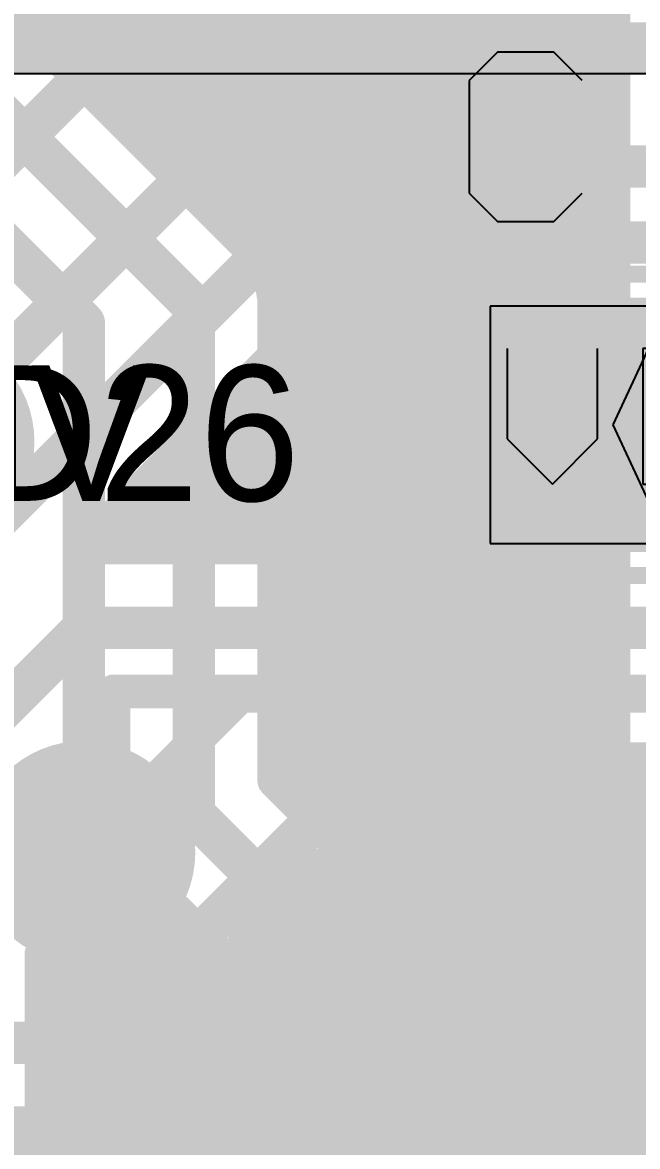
# Model space of a CAD drawing. Header units: millimetres. Extents: x 0.11 to 5.67, y 0.55 to 4.24.
# Drawn here: x 2.5261 to 2.6691, y 1.22 to 1.4813 of the extents above; entities that cross this region are included whole.
import ezdxf

# ---------------------------------------------------------------- set-up
doc = ezdxf.new("R2010")
doc.units = ezdxf.units.MM
doc.header["$MEASUREMENT"] = 0
for name, color, linetype in [('BottomLayer', 5, 'Continuous'), ('BottomOverlay', 54, 'Continuous'), ('InternalPlane1', 76, 'Continuous'), ('InternalPlane2', 16, 'Continuous'), ('Mechanical3', 76, 'Continuous'), ('MultiLayer', 9, 'Continuous'), ('TopLayer', 1, 'Continuous'), ('TopOverlay', 2, 'Continuous'), ('TopPaste', 8, 'Continuous'), ('TopSolder', 216, 'Continuous'), ('ViaHoleLayer', 16, 'Continuous')]:
    doc.layers.add(name, color=color, linetype=linetype)

# ---------------------------------------------------------------- blocks, each defined once
blk = doc.blocks.new('LED0805_7')
at = {"layer": 'Mechanical3'}
for p, q in [((-0.0561, 0.01771), (-0.0561, -0.00328)), ((-0.03511, -0.00328), (-0.03511, 0.01771)), ((-0.02462, 0.01771), (-0.02462, -0.01378)), ((-0.00887, 0.01771), (-0.02462, 0.01771)), ((-0.00363, 0.01246), (-0.00887, 0.01771)), ((0.01212, 0.01771), (0.00687, 0.01246)), ((0.02261, 0.01771), (0.01212, 0.01771)), ((0.02786, 0.01246), (0.02261, 0.01771)), ((0.05935, 0.01771), (0.04885, 0.01246)), ((-0.00363, -0.00853), (-0.00363, 0.01246)), ((0.02786, 0.00721), (0.02786, 0.01246)), ((0.04885, 0.01246), (0.03836, 0.00196)), ((0.00687, -0.01378), (0.02786, 0.00721)), ((0.03836, 0.00196), (0.03836, -0.00853)), ((0.0541, 0.00196), (0.03836, 0.00196)), ((0.05935, -0.00328), (0.0541, 0.00196)), ((-0.0561, -0.00328), (-0.04561, -0.01378)), ((-0.04561, -0.01378), (-0.03511, -0.00328)), ((0.05935, -0.00853), (0.05935, -0.00328)), ((-0.00887, -0.01378), (-0.00363, -0.00853)), ((0.03836, -0.00853), (0.0436, -0.01378)), ((0.0541, -0.01378), (0.05935, -0.00853)), ((-0.02462, -0.01378), (-0.00887, -0.01378)), ((0.02786, -0.01378), (0.00687, -0.01378)), ((0.0436, -0.01378), (0.0541, -0.01378))]:
    blk.add_line(p, q, dxfattribs=at)
at = {"layer": 'TopLayer'}
for points in [[(-0.06004, 0.02756), (-0.06004, -0.02756), (-0.0187, 0.02756), (-0.0187, -0.02756)], [(0.0561, -0.02756), (0.0561, 0.02756), (0.01476, -0.02756), (0.01476, 0.02756)]]:
    blk.add_solid(points, dxfattribs=at)
at = {"layer": 'TopOverlay'}
for points, const_width in [([(-0.07594, -0.03504), (-0.07594, 0.03508)], 0.00394), ([(-0.07594, 0.03504), (-0.06476, 0.03504)], 0.00394), ([(-0.06772, -0.03504), (-0.06772, 0.03504)], 0.00394), ([(-0.06772, 0.03504), (0.06378, 0.03504)], 0.00394), ([(0.06378, -0.03504), (0.06378, 0.03504)], 0.00394), ([(-0.01181, -0.01575), (-0.01181, 0.01575)], 0.005), ([(-0.01181, 0), (0.00787, 0.01575)], 0.005), ([(0.00787, -0.01575), (0.00787, 0.01575)], 0.005), ([(-0.01181, 0), (0.00787, -0.01575)], 0.005), ([(-0.07602, -0.03504), (-0.06394, -0.03504)], 0.00394), ([(-0.06772, -0.03504), (0.06378, -0.03504)], 0.00394)]:
    blk.add_lwpolyline(points, dxfattribs=dict(at, const_width=const_width))
for points, const_width in [([(-0.07693, 0.03508, 1), (-0.07496, 0.03508, 1)], 0.00197), ([(-0.07693, 0.03504, 1), (-0.07496, 0.03504, 1)], 0.00197), ([(-0.0687, 0.03504, 1), (-0.06673, 0.03504, 1)], 0.00197), ([(-0.0687, 0.03504, 1), (-0.06673, 0.03504, 1)], 0.00197), ([(-0.06575, 0.03504, 1), (-0.06378, 0.03504, 1)], 0.00197), ([(0.0628, 0.03504, 1), (0.06476, 0.03504, 1)], 0.00197), ([(0.0628, 0.03504, 1), (0.06476, 0.03504, 1)], 0.00197), ([(-0.01306, 0.01575, 1), (-0.01056, 0.01575, 1)], 0.0025), ([(0.00662, 0.01575, 1), (0.00912, 0.01575, 1)], 0.0025), ([(0.00662, 0.01575, 1), (0.00912, 0.01575, 1)], 0.0025), ([(-0.01306, 0, 1), (-0.01056, 0, 1)], 0.0025), ([(-0.01306, 0, 1), (-0.01056, 0, 1)], 0.0025), ([(-0.01306, -0.01575, 1), (-0.01056, -0.01575, 1)], 0.0025), ([(0.00662, -0.01575, 1), (0.00912, -0.01575, 1)], 0.0025), ([(0.00662, -0.01575, 1), (0.00912, -0.01575, 1)], 0.0025), ([(-0.07701, -0.03504, 1), (-0.07504, -0.03504, 1)], 0.00197), ([(-0.07693, -0.03504, 1), (-0.07496, -0.03504, 1)], 0.00197), ([(-0.0687, -0.03504, 1), (-0.06673, -0.03504, 1)], 0.00197), ([(-0.0687, -0.03504, 1), (-0.06673, -0.03504, 1)], 0.00197), ([(-0.06492, -0.03504, 1), (-0.06295, -0.03504, 1)], 0.00197), ([(0.0628, -0.03504, 1), (0.06476, -0.03504, 1)], 0.00197), ([(0.0628, -0.03504, 1), (0.06476, -0.03504, 1)], 0.00197)]:
    blk.add_lwpolyline(points, format="xyb", close=True, dxfattribs=dict(at, const_width=const_width))
at = {"layer": 'TopPaste'}
for p, q in [((-0.06004, 0.02756), (-0.06004, -0.02756)), ((-0.0187, 0.02756), (-0.06004, 0.02756)), ((-0.0315, 0), (-0.0187, 0.02756)), ((0.0561, 0.02756), (0.01476, 0.02756)), ((0.01476, 0.02756), (0.02756, 0)), ((0.0561, -0.02756), (0.0561, 0.02756)), ((-0.0187, -0.02756), (-0.0315, 0)), ((0.02756, 0), (0.01476, -0.02756)), ((-0.06004, -0.02756), (-0.0187, -0.02756)), ((0.01476, -0.02756), (0.0561, -0.02756))]:
    blk.add_line(p, q, dxfattribs=at)
at = {"layer": 'TopSolder'}
for points in [[(-0.06201, 0.02953), (-0.06201, -0.02953), (-0.01673, 0.02953), (-0.01673, -0.02953)], [(0.05807, -0.02953), (0.05807, 0.02953), (0.0128, -0.02953), (0.0128, 0.02953)]]:
    blk.add_solid(points, dxfattribs=at)
blk = doc.blocks.new('SCVW06A25020_35')
at = {"layer": 'TopOverlay', "const_width": 0.00787}
for points in [[(-0.03469, 0.34685), (-0.03469, 0.48858)], [(-0.03469, 0.48858), (1.13461, 0.48858)]]:
    blk.add_lwpolyline(points, dxfattribs=at)
at = {"layer": 'TopOverlay', "const_width": 0.00394}
blk.add_lwpolyline([(-0.03665, 0.48858, 1), (-0.03272, 0.48858, 1)], format="xyb", close=True, dxfattribs=at)
blk.add_lwpolyline([(-0.03665, 0.48858, 1), (-0.03272, 0.48858, 1)], format="xyb", close=True, dxfattribs=at)

msp = doc.modelspace()

# ---------------------------------------------------------------- linework, layer by layer
at = {"layer": 'BottomLayer'}
for points, const_width in [([(2.66348, 1.30393), (2.66348, 1.49831)], 0.00787), ([(2.51519, 1.49255), (2.57917, 1.42858)], 0.00787), ([(2.50197, 1.47933), (2.56594, 1.41535)], 0.00984), ([(2.52842, 1.47933), (2.66348, 1.47933)], 0.00787), ([(2.53629, 1.47145), (2.66348, 1.47145)], 0.00787), ([(2.54417, 1.46358), (2.66348, 1.46358)], 0.00787), ([(2.49213, 1.45965), (2.54035, 1.41142)], 0.00984), ([(2.55204, 1.4557), (2.66348, 1.4557)], 0.00787), ([(2.55992, 1.44783), (2.66348, 1.44783)], 0.00787), ([(2.56779, 1.43996), (2.66348, 1.43996)], 0.00787), ([(2.57566, 1.43208), (2.66348, 1.43208)], 0.00787), ([(2.58242, 1.42421), (2.66348, 1.42421)], 0.00787), ([(2.56594, 1.29724), (2.56594, 1.41535)], 0.00984), ([(2.58462, 1.41633), (2.66348, 1.41633)], 0.00787), ([(2.58465, 1.30499), (2.58465, 1.41535)], 0.00787), ([(2.54035, 1.28839), (2.54035, 1.41142)], 0.00984), ([(2.58465, 1.40846), (2.66348, 1.40846)], 0.00787), ([(2.58465, 1.40059), (2.66348, 1.40059)], 0.00787), ([(2.58465, 1.39271), (2.66348, 1.39271)], 0.00787), ([(2.58465, 1.38484), (2.66348, 1.38484)], 0.00787), ([(2.58465, 1.37696), (2.66348, 1.37696)], 0.00787), ([(2.58465, 1.36909), (2.66348, 1.36909)], 0.00787), ([(2.58465, 1.36122), (2.66348, 1.36122)], 0.00787), ([(2.58465, 1.35334), (2.66348, 1.35334)], 0.00787), ([(2.58465, 1.34547), (2.66348, 1.34547)], 0.00787), ([(2.58465, 1.33759), (2.66348, 1.33759)], 0.00787), ([(2.58465, 1.32972), (2.66348, 1.32972)], 0.00787), ([(2.58465, 1.32185), (2.66348, 1.32185)], 0.00787), ([(2.58465, 1.31397), (2.66348, 1.31397)], 0.00787), ([(2.58465, 1.3061), (2.66348, 1.3061)], 0.00787), ([(2.58465, 1.30499), (2.60028, 1.28936)], 0.00787), ([(2.56594, 1.29724), (2.59941, 1.26378)], 0.00984), ([(2.59141, 1.29822), (2.65902, 1.29822)], 0.00787), ([(2.59929, 1.29035), (2.65608, 1.29035)], 0.00787), ([(2.61688, 1.28248), (2.65578, 1.28248)], 0.00787), ([(2.562, 1.27474), (2.57383, 1.26291)], 0.00787), ([(2.6226, 1.2746), (2.65803, 1.2746)], 0.00787), ([(2.55399, 1.26673), (2.57001, 1.26673)], 0.00787), ([(2.62483, 1.26673), (2.66377, 1.26673)], 0.00787), ([(2.53051, 1.17028), (2.53051, 1.26476)], 0.00787), ([(2.53051, 1.25885), (2.5743, 1.25885)], 0.00787), ([(2.62452, 1.25885), (2.7577, 1.25885)], 0.00787), ([(2.53051, 1.25098), (2.57725, 1.25098)], 0.00787), ([(2.62157, 1.25098), (2.74439, 1.25098)], 0.00787), ([(2.53051, 1.24311), (2.58433, 1.24311)], 0.00787), ([(2.61449, 1.24311), (2.73788, 1.24311)], 0.00787), ([(2.53051, 1.23523), (2.7342, 1.23523)], 0.00787), ([(2.53051, 1.22736), (2.69758, 1.22736)], 0.00787), ([(2.53051, 1.21948), (2.68852, 1.21948)], 0.00787)]:
    msp.add_lwpolyline(points, dxfattribs=dict(at, const_width=const_width))
for points, const_width in [([(2.52645, 1.47933, 1), (2.53039, 1.47933, 1)], 0.00394), ([(2.66151, 1.47933, 1), (2.66545, 1.47933, 1)], 0.00394), ([(2.53433, 1.47145, 1), (2.53826, 1.47145, 1)], 0.00394), ([(2.66151, 1.47145, 1), (2.66545, 1.47145, 1)], 0.00394), ([(2.5422, 1.46358, 1), (2.54614, 1.46358, 1)], 0.00394), ([(2.66151, 1.46358, 1), (2.66545, 1.46358, 1)], 0.00394), ([(2.55007, 1.4557, 1), (2.55401, 1.4557, 1)], 0.00394), ([(2.66151, 1.4557, 1), (2.66545, 1.4557, 1)], 0.00394), ([(2.55795, 1.44783, 1), (2.56188, 1.44783, 1)], 0.00394), ([(2.66151, 1.44783, 1), (2.66545, 1.44783, 1)], 0.00394), ([(2.56582, 1.43996, 1), (2.56976, 1.43996, 1)], 0.00394), ([(2.66151, 1.43996, 1), (2.66545, 1.43996, 1)], 0.00394), ([(2.5737, 1.43208, 1), (2.57763, 1.43208, 1)], 0.00394), ([(2.66151, 1.43208, 1), (2.66545, 1.43208, 1)], 0.00394), ([(2.5772, 1.42858, 1), (2.58114, 1.42858, 1)], 0.00394), ([(2.5772, 1.42858, 1), (2.58114, 1.42858, 1)], 0.00394), ([(2.5772, 1.42858, 1), (2.58114, 1.42858, 1)], 0.00394), ([(2.58045, 1.42421, 1), (2.58439, 1.42421, 1)], 0.00394), ([(2.66151, 1.42421, 1), (2.66545, 1.42421, 1)], 0.00394), ([(2.56348, 1.41535, 1), (2.56841, 1.41535, 1)], 0.00492), ([(2.56348, 1.41535, 1), (2.56841, 1.41535, 1)], 0.00492), ([(2.58265, 1.41633, 1), (2.58659, 1.41633, 1)], 0.00394), ([(2.58268, 1.41535, 1), (2.58661, 1.41535, 1)], 0.00394), ([(2.58268, 1.41535, 1), (2.58661, 1.41535, 1)], 0.00394), ([(2.58268, 1.41535, 1), (2.58661, 1.41535, 1)], 0.00394), ([(2.66151, 1.41633, 1), (2.66545, 1.41633, 1)], 0.00394), ([(2.53789, 1.41142, 1), (2.54281, 1.41142, 1)], 0.00492), ([(2.53789, 1.41142, 1), (2.54281, 1.41142, 1)], 0.00492), ([(2.58268, 1.40846, 1), (2.58661, 1.40846, 1)], 0.00394), ([(2.66151, 1.40846, 1), (2.66545, 1.40846, 1)], 0.00394), ([(2.58268, 1.40059, 1), (2.58661, 1.40059, 1)], 0.00394), ([(2.66151, 1.40059, 1), (2.66545, 1.40059, 1)], 0.00394), ([(2.60236, 1.38681, 1), (2.61417, 1.38681, 1)], 0.01181), ([(2.58268, 1.39271, 1), (2.58661, 1.39271, 1)], 0.00394), ([(2.66151, 1.39271, 1), (2.66545, 1.39271, 1)], 0.00394), ([(2.58268, 1.38484, 1), (2.58661, 1.38484, 1)], 0.00394), ([(2.66151, 1.38484, 1), (2.66545, 1.38484, 1)], 0.00394), ([(2.58268, 1.37696, 1), (2.58661, 1.37696, 1)], 0.00394), ([(2.66151, 1.37696, 1), (2.66545, 1.37696, 1)], 0.00394), ([(2.58268, 1.36909, 1), (2.58661, 1.36909, 1)], 0.00394), ([(2.66151, 1.36909, 1), (2.66545, 1.36909, 1)], 0.00394), ([(2.58268, 1.36122, 1), (2.58661, 1.36122, 1)], 0.00394), ([(2.66151, 1.36122, 1), (2.66545, 1.36122, 1)], 0.00394), ([(2.58268, 1.35334, 1), (2.58661, 1.35334, 1)], 0.00394), ([(2.66151, 1.35334, 1), (2.66545, 1.35334, 1)], 0.00394), ([(2.58268, 1.34547, 1), (2.58661, 1.34547, 1)], 0.00394), ([(2.66151, 1.34547, 1), (2.66545, 1.34547, 1)], 0.00394), ([(2.58268, 1.33759, 1), (2.58661, 1.33759, 1)], 0.00394), ([(2.66151, 1.33759, 1), (2.66545, 1.33759, 1)], 0.00394), ([(2.58268, 1.32972, 1), (2.58661, 1.32972, 1)], 0.00394), ([(2.66151, 1.32972, 1), (2.66545, 1.32972, 1)], 0.00394), ([(2.58268, 1.32185, 1), (2.58661, 1.32185, 1)], 0.00394), ([(2.66151, 1.32185, 1), (2.66545, 1.32185, 1)], 0.00394), ([(2.58268, 1.31397, 1), (2.58661, 1.31397, 1)], 0.00394), ([(2.66151, 1.31397, 1), (2.66545, 1.31397, 1)], 0.00394), ([(2.58268, 1.3061, 1), (2.58661, 1.3061, 1)], 0.00394), ([(2.66151, 1.3061, 1), (2.66545, 1.3061, 1)], 0.00394), ([(2.58268, 1.30499, 1), (2.58661, 1.30499, 1)], 0.00394), ([(2.58268, 1.30499, 1), (2.58661, 1.30499, 1)], 0.00394), ([(2.66151, 1.30393, 1), (2.66545, 1.30393, 1)], 0.00394), ([(2.66151, 1.30393, 1), (2.66545, 1.30393, 1)], 0.00394), ([(2.56348, 1.29724, 1), (2.56841, 1.29724, 1)], 0.00492), ([(2.56348, 1.29724, 1), (2.56841, 1.29724, 1)], 0.00492), ([(2.58944, 1.29822, 1), (2.59338, 1.29822, 1)], 0.00394), ([(2.65705, 1.29822, 1), (2.66098, 1.29822, 1)], 0.00394), ([(2.53445, 1.28839, 1), (2.54626, 1.28839, 1)], 0.01181), ([(2.59732, 1.29035, 1), (2.60125, 1.29035, 1)], 0.00394), ([(2.65411, 1.29035, 1), (2.65805, 1.29035, 1)], 0.00394), ([(2.53789, 1.28839, 1), (2.54281, 1.28839, 1)], 0.00492), ([(2.59831, 1.28936, 1), (2.60225, 1.28936, 1)], 0.00394), ([(2.59831, 1.28936, 1), (2.60225, 1.28936, 1)], 0.00394), ([(2.61491, 1.28248, 1), (2.61885, 1.28248, 1)], 0.00394), ([(2.65382, 1.28248, 1), (2.65775, 1.28248, 1)], 0.00394), ([(2.56003, 1.27474, 1), (2.56397, 1.27474, 1)], 0.00394), ([(2.56003, 1.27474, 1), (2.56397, 1.27474, 1)], 0.00394), ([(2.62063, 1.2746, 1), (2.62457, 1.2746, 1)], 0.00394), ([(2.65606, 1.2746, 1), (2.66, 1.2746, 1)], 0.00394), ([(2.5935, 1.26378, 1), (2.60531, 1.26378, 1)], 0.01181), ([(2.55202, 1.26673, 1), (2.55595, 1.26673, 1)], 0.00394), ([(2.56805, 1.26673, 1), (2.57198, 1.26673, 1)], 0.00394), ([(2.62286, 1.26673, 1), (2.6268, 1.26673, 1)], 0.00394), ([(2.6618, 1.26673, 1), (2.66574, 1.26673, 1)], 0.00394), ([(2.52854, 1.26476, 1), (2.53248, 1.26476, 1)], 0.00394), ([(2.52854, 1.26476, 1), (2.53248, 1.26476, 1)], 0.00394), ([(2.59695, 1.26378, 1), (2.60187, 1.26378, 1)], 0.00492), ([(2.62303, 1.26378, 1), (2.62697, 1.26378, 1)], 0.00394), ([(2.62303, 1.26378, 1), (2.62697, 1.26378, 1)], 0.00394), ([(2.57187, 1.26291, 1), (2.5758, 1.26291, 1)], 0.00394), ([(2.57187, 1.26291, 1), (2.5758, 1.26291, 1)], 0.00394), ([(2.52854, 1.25885, 1), (2.53248, 1.25885, 1)], 0.00394), ([(2.57233, 1.25885, 1), (2.57627, 1.25885, 1)], 0.00394), ([(2.62255, 1.25885, 1), (2.62649, 1.25885, 1)], 0.00394), ([(2.52854, 1.25098, 1), (2.53248, 1.25098, 1)], 0.00394), ([(2.57528, 1.25098, 1), (2.57922, 1.25098, 1)], 0.00394), ([(2.6196, 1.25098, 1), (2.62354, 1.25098, 1)], 0.00394), ([(2.52854, 1.24311, 1), (2.53248, 1.24311, 1)], 0.00394), ([(2.58236, 1.24311, 1), (2.5863, 1.24311, 1)], 0.00394), ([(2.61252, 1.24311, 1), (2.61646, 1.24311, 1)], 0.00394), ([(2.52854, 1.23523, 1), (2.53248, 1.23523, 1)], 0.00394), ([(2.52854, 1.22736, 1), (2.53248, 1.22736, 1)], 0.00394), ([(2.52854, 1.21948, 1), (2.53248, 1.21948, 1)], 0.00394)]:
    msp.add_lwpolyline(points, format="xyb", close=True, dxfattribs=dict(at, const_width=const_width))
at = {"layer": 'BottomLayer', "const_width": 0.00787}
for points in [[(2.57917, 1.42858, -0.198912), (2.58465, 1.41535)], [(2.57917, 1.42858, -0.198912), (2.58465, 1.41535)], [(2.70679, 1.28547, -1.513516), (2.66348, 1.30393)], [(2.60028, 1.28936, -0.404276), (2.625, 1.26378)], [(2.562, 1.27474, -0.365918), (2.53051, 1.26476)], [(2.625, 1.26378, -0.983119), (2.57383, 1.26291)]]:
    msp.add_lwpolyline(points, format="xyb", dxfattribs=at)
at = {"layer": 'InternalPlane1', "const_width": 0.02591}
for points in [[(2.49, 1.38386, 1), (2.51591, 1.38386, 1)], [(2.5274, 1.28839, 1), (2.55331, 1.28839, 1)], [(2.66825, 1.28547, 1), (2.69415, 1.28547, 1)], [(2.58646, 1.26378, 1), (2.61236, 1.26378, 1)]]:
    msp.add_lwpolyline(points, format="xyb", close=True, dxfattribs=at)
at = {"layer": 'InternalPlane2'}
msp.add_line((2.40748, 1.46944), (2.70571, 1.46944), dxfattribs=at)
at = {"layer": 'InternalPlane2', "const_width": 0.01181}
msp.add_lwpolyline([(2.40748, 1.47539), (2.70571, 1.47539)], dxfattribs=at)
at = {"layer": 'InternalPlane2', "const_width": 0.02591}
for points in [[(2.59531, 1.38681, 1), (2.62122, 1.38681, 1)], [(2.49, 1.38386, 1), (2.51591, 1.38386, 1)], [(2.5274, 1.28839, 1), (2.55331, 1.28839, 1)], [(2.66825, 1.28547, 1), (2.69415, 1.28547, 1)], [(2.58646, 1.26378, 1), (2.61236, 1.26378, 1)]]:
    msp.add_lwpolyline(points, format="xyb", close=True, dxfattribs=at)
at = {"layer": 'MultiLayer', "const_width": 0.01181}
for points in [[(2.60236, 1.38681, 1), (2.61417, 1.38681, 1)], [(2.53445, 1.28839, 1), (2.54626, 1.28839, 1)], [(2.5935, 1.26378, 1), (2.60531, 1.26378, 1)]]:
    msp.add_lwpolyline(points, format="xyb", close=True, dxfattribs=at)
at = {"layer": 'TopLayer'}
for points, const_width in [([(2.17664, 1.12984), (2.54089, 1.49409)], 0.00984), ([(2.18398, 1.11213), (2.54823, 1.47638)], 0.00984), ([(2.54823, 1.47638), (2.94927, 1.47638)], 0.00984), ([(2.50295, 1.38386), (2.56693, 1.44783)], 0.00984), ([(2.56693, 1.44783), (2.95669, 1.44783)], 0.00984), ([(2.36811, 1.21358), (2.58465, 1.43012)], 0.00984), ([(2.58465, 1.43012), (2.9626, 1.43012)], 0.00984), ([(2.54023, 1.35925), (2.59239, 1.41142)], 0.00787), ([(2.59239, 1.41142), (2.62303, 1.41142)], 0.00787), ([(2.62303, 1.35925), (2.62303, 1.41142)], 0.00787), ([(2.58943, 1.40846), (2.62303, 1.40846)], 0.00787), ([(2.58156, 1.40059), (2.62303, 1.40059)], 0.00787), ([(2.57369, 1.39271), (2.62303, 1.39271)], 0.00787), ([(2.60827, 1.38681), (2.65457, 1.38681)], 0.01969), ([(2.65457, 1.38681), (2.65551, 1.38776)], 0.01969), ([(2.62697, 1.38776), (2.65551, 1.38776)], 0.00787), ([(2.65551, 1.38776), (2.68406, 1.38776)], 0.00787), ([(2.56581, 1.38484), (2.62303, 1.38484)], 0.00787), ([(2.55794, 1.37696), (2.62303, 1.37696)], 0.00787), ([(2.55006, 1.36909), (2.62303, 1.36909)], 0.00787), ([(2.54219, 1.36122), (2.62303, 1.36122)], 0.00787), ([(2.54035, 1.35925), (2.62303, 1.35925)], 0.00787), ([(2.40945, 1.20965), (2.54035, 1.34055)], 0.00984), ([(2.54035, 1.34055), (2.94488, 1.34055)], 0.00984), ([(2.54035, 1.28839), (2.57677, 1.3248)], 0.00787), ([(2.57677, 1.3248), (2.95301, 1.3248)], 0.00787), ([(2.54232, 1.24409), (2.60728, 1.30906)], 0.00984), ([(2.60728, 1.30906), (2.95814, 1.30906)], 0.00984), ([(2.59941, 1.26378), (2.60036, 1.26283)], 0.00984), ([(2.60036, 1.26283), (2.85824, 1.26283)], 0.00984), ([(2.55555, 1.23087), (2.57669, 1.25201)], 0.00787), ([(2.47933, 1.24409), (2.54232, 1.24409)], 0.00984), ([(2.56778, 1.24311), (2.58433, 1.24311)], 0.00787), ([(2.61449, 1.24311), (2.73788, 1.24311)], 0.00787), ([(2.6158, 1.24413), (2.73854, 1.24413)], 0.00787), ([(2.55991, 1.23523), (2.7342, 1.23523)], 0.00787), ([(2.55067, 1.22736), (2.73249, 1.22736)], 0.00787), ([(2.48708, 1.22539), (2.54232, 1.22539)], 0.00787), ([(2.48117, 1.21948), (2.73249, 1.21948)], 0.00787)]:
    msp.add_lwpolyline(points, dxfattribs=dict(at, const_width=const_width))
for points, const_width in [([(2.54577, 1.47638, 1), (2.55069, 1.47638, 1)], 0.00492), ([(2.54577, 1.47638, 1), (2.55069, 1.47638, 1)], 0.00492), ([(2.56447, 1.44783, 1), (2.56939, 1.44783, 1)], 0.00492), ([(2.56447, 1.44783, 1), (2.56939, 1.44783, 1)], 0.00492), ([(2.58218, 1.43012, 1), (2.58711, 1.43012, 1)], 0.00492), ([(2.58218, 1.43012, 1), (2.58711, 1.43012, 1)], 0.00492), ([(2.59042, 1.41142, 1), (2.59436, 1.41142, 1)], 0.00394), ([(2.59042, 1.41142, 1), (2.59436, 1.41142, 1)], 0.00394), ([(2.62106, 1.41142, 1), (2.625, 1.41142, 1)], 0.00394), ([(2.62106, 1.41142, 1), (2.625, 1.41142, 1)], 0.00394), ([(2.58747, 1.40846, 1), (2.5914, 1.40846, 1)], 0.00394), ([(2.62106, 1.40846, 1), (2.625, 1.40846, 1)], 0.00394), ([(2.57959, 1.40059, 1), (2.58353, 1.40059, 1)], 0.00394), ([(2.62106, 1.40059, 1), (2.625, 1.40059, 1)], 0.00394), ([(2.60236, 1.38681, 1), (2.61417, 1.38681, 1)], 0.01181), ([(2.57172, 1.39271, 1), (2.57565, 1.39271, 1)], 0.00394), ([(2.60335, 1.38681, 1), (2.61319, 1.38681, 1)], 0.00984), ([(2.62106, 1.39271, 1), (2.625, 1.39271, 1)], 0.00394), ([(2.64965, 1.38681, 1), (2.65949, 1.38681, 1)], 0.00984), ([(2.64965, 1.38681, 1), (2.65949, 1.38681, 1)], 0.00984), ([(2.65059, 1.38776, 1), (2.66043, 1.38776, 1)], 0.00984), ([(2.625, 1.38776, 1), (2.62894, 1.38776, 1)], 0.00394), ([(2.65354, 1.38776, 1), (2.65748, 1.38776, 1)], 0.00394), ([(2.65354, 1.38776, 1), (2.65748, 1.38776, 1)], 0.00394), ([(2.56384, 1.38484, 1), (2.56778, 1.38484, 1)], 0.00394), ([(2.62106, 1.38484, 1), (2.625, 1.38484, 1)], 0.00394), ([(2.55597, 1.37696, 1), (2.55991, 1.37696, 1)], 0.00394), ([(2.62106, 1.37696, 1), (2.625, 1.37696, 1)], 0.00394), ([(2.5481, 1.36909, 1), (2.55203, 1.36909, 1)], 0.00394), ([(2.62106, 1.36909, 1), (2.625, 1.36909, 1)], 0.00394), ([(2.54022, 1.36122, 1), (2.54416, 1.36122, 1)], 0.00394), ([(2.62106, 1.36122, 1), (2.625, 1.36122, 1)], 0.00394), ([(2.53826, 1.35925, 1), (2.54219, 1.35925, 1)], 0.00394), ([(2.53839, 1.35925, 1), (2.54232, 1.35925, 1)], 0.00394), ([(2.62106, 1.35925, 1), (2.625, 1.35925, 1)], 0.00394), ([(2.62106, 1.35925, 1), (2.625, 1.35925, 1)], 0.00394), ([(2.53789, 1.34055, 1), (2.54281, 1.34055, 1)], 0.00492), ([(2.53789, 1.34055, 1), (2.54281, 1.34055, 1)], 0.00492), ([(2.5748, 1.3248, 1), (2.57874, 1.3248, 1)], 0.00394), ([(2.5748, 1.3248, 1), (2.57874, 1.3248, 1)], 0.00394), ([(2.60482, 1.30906, 1), (2.60974, 1.30906, 1)], 0.00492), ([(2.60482, 1.30906, 1), (2.60974, 1.30906, 1)], 0.00492), ([(2.53445, 1.28839, 1), (2.54626, 1.28839, 1)], 0.01181), ([(2.53839, 1.28839, 1), (2.54232, 1.28839, 1)], 0.00394), ([(2.5935, 1.26378, 1), (2.60531, 1.26378, 1)], 0.01181), ([(2.59695, 1.26378, 1), (2.60187, 1.26378, 1)], 0.00492), ([(2.5979, 1.26283, 1), (2.60282, 1.26283, 1)], 0.00492), ([(2.5979, 1.26283, 1), (2.60282, 1.26283, 1)], 0.00492), ([(2.57472, 1.25201, 1), (2.57865, 1.25201, 1)], 0.00394), ([(2.57472, 1.25201, 1), (2.57865, 1.25201, 1)], 0.00394), ([(2.53986, 1.24409, 1), (2.54478, 1.24409, 1)], 0.00492), ([(2.53986, 1.24409, 1), (2.54478, 1.24409, 1)], 0.00492), ([(2.56581, 1.24311, 1), (2.56975, 1.24311, 1)], 0.00394), ([(2.58236, 1.24311, 1), (2.5863, 1.24311, 1)], 0.00394), ([(2.61252, 1.24311, 1), (2.61646, 1.24311, 1)], 0.00394), ([(2.61383, 1.24413, 1), (2.61777, 1.24413, 1)], 0.00394), ([(2.61383, 1.24413, 1), (2.61777, 1.24413, 1)], 0.00394), ([(2.55794, 1.23523, 1), (2.56188, 1.23523, 1)], 0.00394), ([(2.55358, 1.23087, 1), (2.55751, 1.23087, 1)], 0.00394), ([(2.55358, 1.23087, 1), (2.55751, 1.23087, 1)], 0.00394), ([(2.55358, 1.23087, 1), (2.55751, 1.23087, 1)], 0.00394), ([(2.5487, 1.22736, 1), (2.55263, 1.22736, 1)], 0.00394), ([(2.54035, 1.22539, 1), (2.54429, 1.22539, 1)], 0.00394), ([(2.54035, 1.22539, 1), (2.54429, 1.22539, 1)], 0.00394), ([(2.54035, 1.22539, 1), (2.54429, 1.22539, 1)], 0.00394)]:
    msp.add_lwpolyline(points, format="xyb", close=True, dxfattribs=dict(at, const_width=const_width))
at = {"layer": 'TopLayer', "const_width": 0.00787}
for points in [[(2.6158, 1.24413, -0.47938), (2.57669, 1.25201)], [(2.55555, 1.23087, -0.198912), (2.54232, 1.22539)], [(2.55555, 1.23087, -0.198912), (2.54232, 1.22539)]]:
    msp.add_lwpolyline(points, format="xyb", dxfattribs=at)
at = {"layer": 'TopOverlay'}
for p, q in [((2.63648, 1.4744), (2.62992, 1.46784)), ((2.6496, 1.4744), (2.63648, 1.4744)), ((2.65616, 1.46784), (2.6496, 1.4744)), ((2.62992, 1.46784), (2.62992, 1.4416)), ((2.62992, 1.4416), (2.63648, 1.43504)), ((2.6496, 1.43504), (2.65616, 1.4416)), ((2.63648, 1.43504), (2.6496, 1.43504))]:
    msp.add_line(p, q, dxfattribs=at)
at = {"layer": 'ViaHoleLayer', "const_width": 0.00591}
for points in [[(2.60531, 1.38681, 1), (2.61122, 1.38681, 1)], [(2.5374, 1.28839, 1), (2.54331, 1.28839, 1)], [(2.59646, 1.26378, 1), (2.60236, 1.26378, 1)]]:
    msp.add_lwpolyline(points, format="xyb", close=True, dxfattribs=at)

# ---------------------------------------------------------------- block references
at = {"rotation": 360}
for name, p in [('LED0805_7', (2.69488, 1.38776)), ('SCVW06A25020_35', (2.58193, 0.8372))]:
    msp.add_blockref(name, p, dxfattribs=at)

# ---------------------------------------------------------------- texts
at = {"layer": 'BottomOverlay', "text_generation_flag": 2}
msp.add_text('VD1', height=0.031496, dxfattribs=at).set_placement((2.5561, 1.37008))
at = {"layer": 'TopOverlay'}
msp.add_text('VD26', height=0.031496, dxfattribs=at).set_placement((2.48524, 1.37008))

doc.saveas('drawing.dxf')
